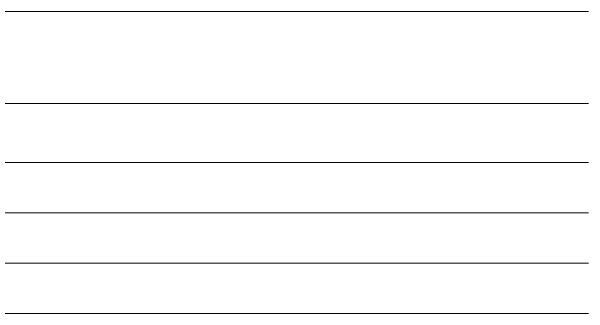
# Model space of a CAD drawing. Header units: millimetres. Extents: x 0 to 53000, y -591 to 24400.
# Drawn here: x 21863 to 23009, y 6383 to 6983 of the extents above; entities that cross this region are included whole.
import ezdxf

# ---------------------------------------------------------------- set-up
doc = ezdxf.new("R2010")
doc.units = ezdxf.units.MM
doc.layers.add('Привязки', color=2, linetype='Continuous', lineweight=0, plot=False, transparency=0.8)

msp = doc.modelspace()

# ---------------------------------------------------------------- linework, layer by layer
at = {"layer": 'Привязки'}
for p, q in [((20717, 6983), (23008.71753, 6983)), ((20717, 6800.5), (23008.71753, 6800.5)), ((20717, 6683), (23008.71753, 6683)), ((20717, 6583), (23008.71753, 6583)), ((20717, 6483), (23008.71753, 6483)), ((20717, 6383), (23008.71753, 6383))]:
    msp.add_line(p, q, dxfattribs=at)

doc.saveas('drawing.dxf')
